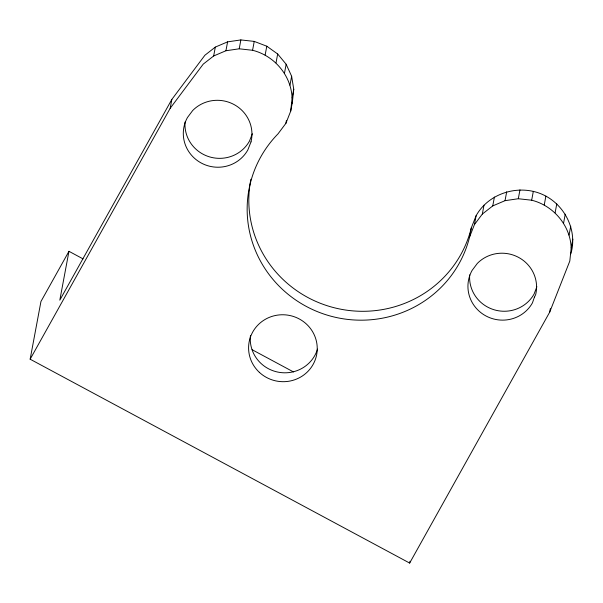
<?xml version="1.0" encoding="UTF-8"?>
<svg xmlns="http://www.w3.org/2000/svg" width="603" height="603" viewBox="0 0 603 603"><rect width="100%" height="100%" fill="white"/><g stroke="black" fill="none" stroke-linecap="round" stroke-linejoin="round"><path stroke-width="0.9" d="M570.777 253.923C577.553 231.816 565.968 206.98 545.888 196.133C522.01 183.139 489.44 191.754 476.099 215.723L474.44 224.602L469.639 236.791A112.882 109.859 10.6 0 1 306.256 306.407A112.882 109.859 10.6 0 1 278.021 133.851L285.905 123.321L290.706 111.125L292.093 98.101L293.751 89.229L291.633 76.264L286.154 64.25L277.674 53.999L266.79 46.205L254.24 41.403L240.868 39.926L227.595 41.863L215.324 47.094L204.892 55.25L171.847 99.405L59.818 300.143L68.961 251.308L83.041 258.875M290.706 111.125L292.365 102.246L293.751 89.229M572.85 239.157L571.192 248.037L569.805 261.054L549.687 312.158L409.656 563.074L30.15 359.207L40.951 301.492L68.961 251.308M30.15 359.207L170.182 108.284L171.847 99.405M170.182 108.284L203.226 64.129L213.666 55.973L215.324 47.094M213.666 55.973L225.937 50.742L227.595 41.863M225.937 50.742L239.21 48.805L240.868 39.926M292.093 98.101C291.279 75.533 274.35 55.664 252.574 50.283L254.24 41.403M265.132 55.084L266.79 46.205M276.016 62.87L277.674 53.999M284.488 73.129L286.154 64.25M289.975 85.144L291.633 76.264M285.905 123.321L286.402 120.653M469.639 236.791L471.297 227.911L476.099 215.723M409.656 563.074L409.995 561.242M474.44 224.602L482.325 214.065L483.983 205.186M482.325 214.065L492.757 205.902L494.422 197.023M492.757 205.902L505.028 200.671L506.693 191.792M505.028 200.671L518.301 198.734L519.967 189.855M571.192 248.037C570.378 225.462 553.441 205.593 531.673 200.211L533.331 191.332M544.23 205.012L545.888 196.133M555.114 212.806L556.773 203.927M563.586 223.057L565.245 214.178M549.687 312.158L550.351 308.6M569.066 235.072L570.732 226.2M252.356 133.776L249.469 141.102A34.356 33.436 10.6 0 1 209.58 156.893A34.356 33.436 10.6 0 1 185.061 121.987M291.686 103.987L292.365 102.246M536.889 286.689L534.1 294.008A34.356 33.436 10.6 0 1 494.211 309.799A34.356 33.436 10.6 0 1 469.692 274.893M239.21 48.805L252.574 50.283M518.301 198.734L531.673 200.211M252.077 349.687L293.51 371.945M471.297 227.911A112.882 109.859 10.6 0 1 337.725 308.578A112.882 109.859 10.6 0 1 250.893 179.264M317.51 349.114A34.356 33.436 10.6 0 1 277.93 372.111A34.356 33.436 10.6 0 1 250.433 335.57M534.409 297.173L532.441 302.887A34.356 33.436 10.6 0 1 485.912 315.942A34.356 33.436 10.6 0 1 472.066 270.453L477.32 263.428A34.356 33.436 10.6 0 1 518.588 257.398A34.356 33.436 10.6 0 1 535.637 294.761L534.409 297.173M251.014 141.856L247.81 149.981A34.356 33.436 10.6 0 1 201.289 163.044A34.356 33.436 10.6 0 1 187.435 117.547L192.689 110.522A34.356 33.436 10.6 0 1 233.956 104.492A34.356 33.436 10.6 0 1 251.014 141.856M259.32 372.307A34.356 33.436 10.6 0 0 316.304 356.313A34.356 33.436 10.6 0 0 273.121 316.055A34.356 33.436 10.6 0 0 259.32 372.307"/></g></svg>
